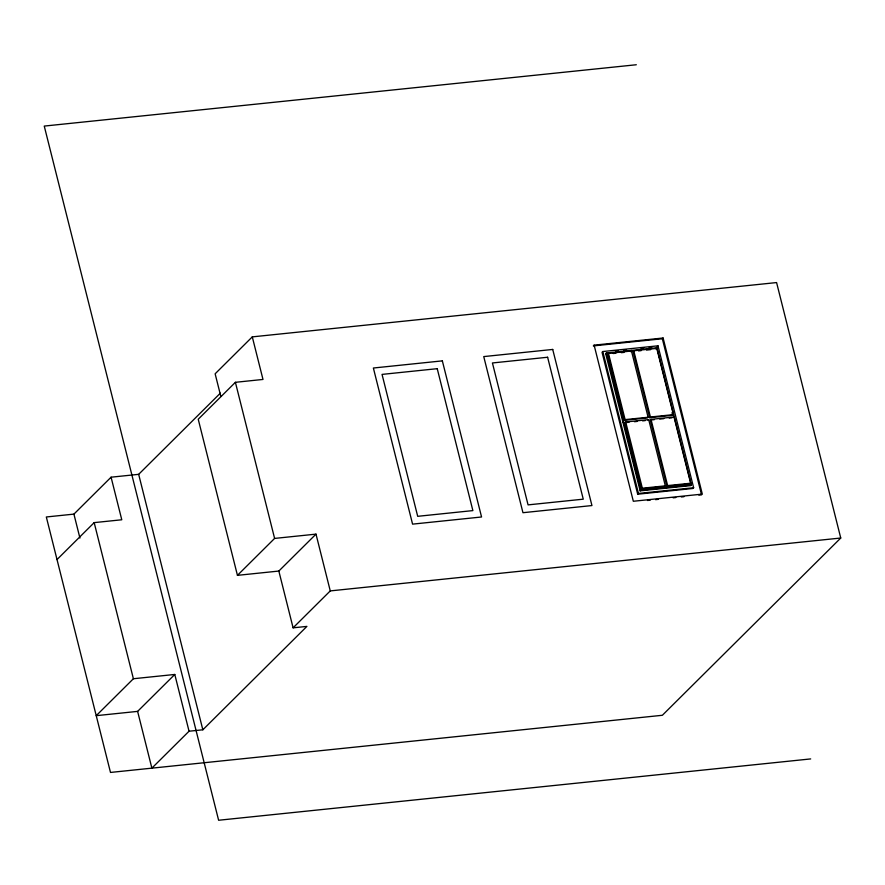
<?xml version="1.0" encoding="UTF-8"?>
<svg xmlns="http://www.w3.org/2000/svg" width="885" height="885" viewBox="0 0 885 885"><rect width="100%" height="100%" fill="white"/><g stroke="black" fill="none" stroke-linecap="round" stroke-linejoin="round"><path stroke-width="1.33" d="M220.819 396.414L215.132 373.802L252.291 336.875L776.587 282.569L840.75 538.025L662.367 715.279L110.492 772.439L46.319 516.973L73.92 514.119L111.079 477.192L138.668 474.338L220.354 393.161M57.016 559.552L94.175 522.626L121.776 519.772L111.079 477.192M252.291 336.875L262.989 379.444L235.399 382.309L198.229 419.236L237.445 575.35L278.841 571.057L316 534.131L330.26 590.903L293.101 627.83L278.841 571.057M174.787 674.458L133.392 678.74L96.233 715.666L137.618 711.385L174.787 674.458L189.047 731.22L151.877 768.147L137.618 711.385M237.445 575.35L274.604 538.423L316 534.131M189.047 731.22L202.842 729.793L306.896 626.403L293.101 627.83M594.123 345.15L593.359 345.902L662.345 338.756L663.108 338.004L702.314 494.118L633.328 501.264L594.123 345.15L663.108 338.004M602.796 351.533L602.043 352.285L637.698 494.206L692.878 488.487L693.641 487.735L657.986 345.814L602.796 351.533L638.45 493.454L637.698 494.206M605.694 353.657L606.336 353.026L656.924 347.783L691.384 484.98L690.742 485.611L640.154 490.854L605.694 353.657L631.47 351.013L648.108 417.244L647.411 417.941L624.412 420.32L607.774 354.088L608.471 353.392L625.109 419.623L624.412 420.32M630.983 351.035L631.625 350.405M630.773 351.71L631.47 351.013M657.234 346.566L657.986 345.814M656.283 348.424L656.924 347.783M656.073 349.088L656.77 348.391L673.396 414.623L672.7 415.319L649.712 417.698L633.074 351.467L633.771 350.781L650.409 417.012L649.712 417.698M622.918 422.256L623.56 421.625M625.706 421.99L625.009 422.687L641.647 488.918L664.635 486.529L665.332 485.843L648.705 419.612L625.706 421.99L642.344 488.221L641.647 488.918M648.008 420.298L648.705 419.612M650.995 419.368L650.298 420.065L666.936 486.296L689.935 483.918L690.632 483.221L673.994 416.99L650.995 419.368L667.633 485.599L666.936 486.296M640.154 490.854L640.795 490.213L691.384 484.98M665.443 488.232L666.084 487.602M636.315 64.749L44.25 126.079L218.617 820.251L810.682 758.921M615.506 350.891L618.195 350.615M623.582 350.051L626.27 349.774M641.083 348.236L643.771 347.96M649.159 347.407L651.847 347.119M632.321 350.902L656.77 348.391M613.194 353.524L615.894 353.248M621.303 352.684L624.014 352.407M638.483 350.914L641.194 350.626M646.603 350.073L650.663 349.652M625.109 419.623L648.108 417.244M650.409 417.012L673.396 414.623M626.359 422.543L629.069 422.267M634.479 421.702L637.178 421.426M642.598 420.862L645.298 420.585M651.659 419.921L654.358 419.645M659.767 419.081L663.827 418.66M669.237 418.107L671.947 417.82M642.344 488.221L665.332 485.843M667.633 485.599L690.632 483.221M638.45 493.454L693.641 487.735M647.455 500.479L650.165 500.191M655.575 499.638L658.274 499.35M673.153 497.812L675.863 497.536M681.273 496.972L683.972 496.695M698.851 495.146L701.562 494.87L662.345 338.756M330.26 590.903L840.75 538.025M672.036 412.664L672.7 415.319M606.336 353.026L640.795 490.213M235.399 382.309L274.604 538.423M138.668 474.338L202.842 729.793M94.175 522.626L133.392 678.74M73.92 514.119L79.927 538.069M442.345 360.87L373.37 368.016L412.576 524.13L481.562 516.984L442.345 360.87M552.727 349.442L483.741 356.589L522.958 512.703L591.943 505.556L552.727 349.442M437.234 368.68L382.043 374.399L417.698 516.32L472.878 510.601L437.234 368.68M547.616 357.252L492.425 362.961L528.068 504.881L583.259 499.173L547.616 357.252"/></g></svg>
